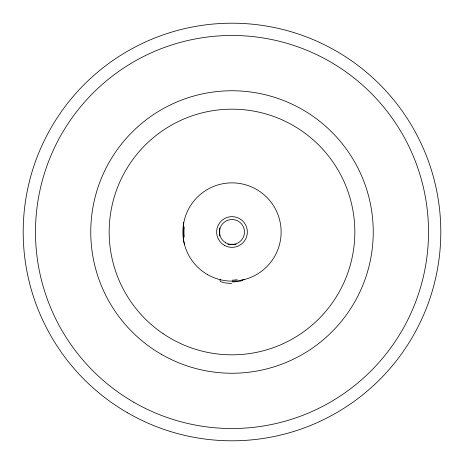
<?xml version="1.0" encoding="UTF-8"?>
<svg xmlns="http://www.w3.org/2000/svg" width="464" height="464" viewBox="0 0 464 464"><rect width="100%" height="100%" fill="white"/><g stroke="black" fill="none" stroke-linecap="round" stroke-linejoin="round"><path stroke-width="0.7" d="M244.522 279.508L240.926 280.314M227.923 244.296L236.077 244.296M184.428 244.267L183.645 240.683M219.716 227.934L219.716 236.089M237.185 279.722A12.192 1.293 -4.5 0 1 232.209 280.221M231.646 283.382A12.197 2.97 -0.3 0 1 220.377 279.659M242.307 280.529A12.192 2.981 -0.3 0 1 232.278 281.903M184.272 236.942A12.18 1.293 85.8 0 1 183.582 222.929M183.744 222.743A12.18 0.951 -84.2 0 1 183.727 223.48M183.582 241.071A12.18 1.293 -85.8 0 1 184.272 227.058M161.379 354.322A141.247 141.247 0 0 0 373.247 232A141.247 141.247 0 0 0 161.379 109.678A141.247 141.247 0 0 0 161.379 354.322M163.154 333.715A122.821 122.821 0 0 0 354.513 240.764A122.821 122.821 0 0 0 178.333 121.522A122.821 122.821 0 0 0 163.154 333.715M133.742 402.189A196.516 196.516 0 0 0 428.516 232A196.516 196.516 0 0 0 133.742 61.811A196.516 196.516 0 0 0 133.742 402.189M127.6 412.827A208.8 208.8 0 0 0 440.8 232A208.8 208.8 0 0 0 127.6 51.173A208.8 208.8 0 0 0 127.6 412.827M207.437 274.549A49.132 49.132 0 0 0 281.132 232A49.132 49.132 0 0 0 207.437 189.451A49.132 49.132 0 0 0 207.437 274.549M224.321 245.294A15.353 15.353 0 0 0 247.353 232A15.353 15.353 0 0 0 224.321 218.706A15.353 15.353 0 0 0 224.321 245.294M225.759 242.811A12.487 12.487 0 0 0 244.487 232A12.487 12.487 0 0 0 225.759 221.189A12.487 12.487 0 0 0 225.759 242.811"/></g></svg>
